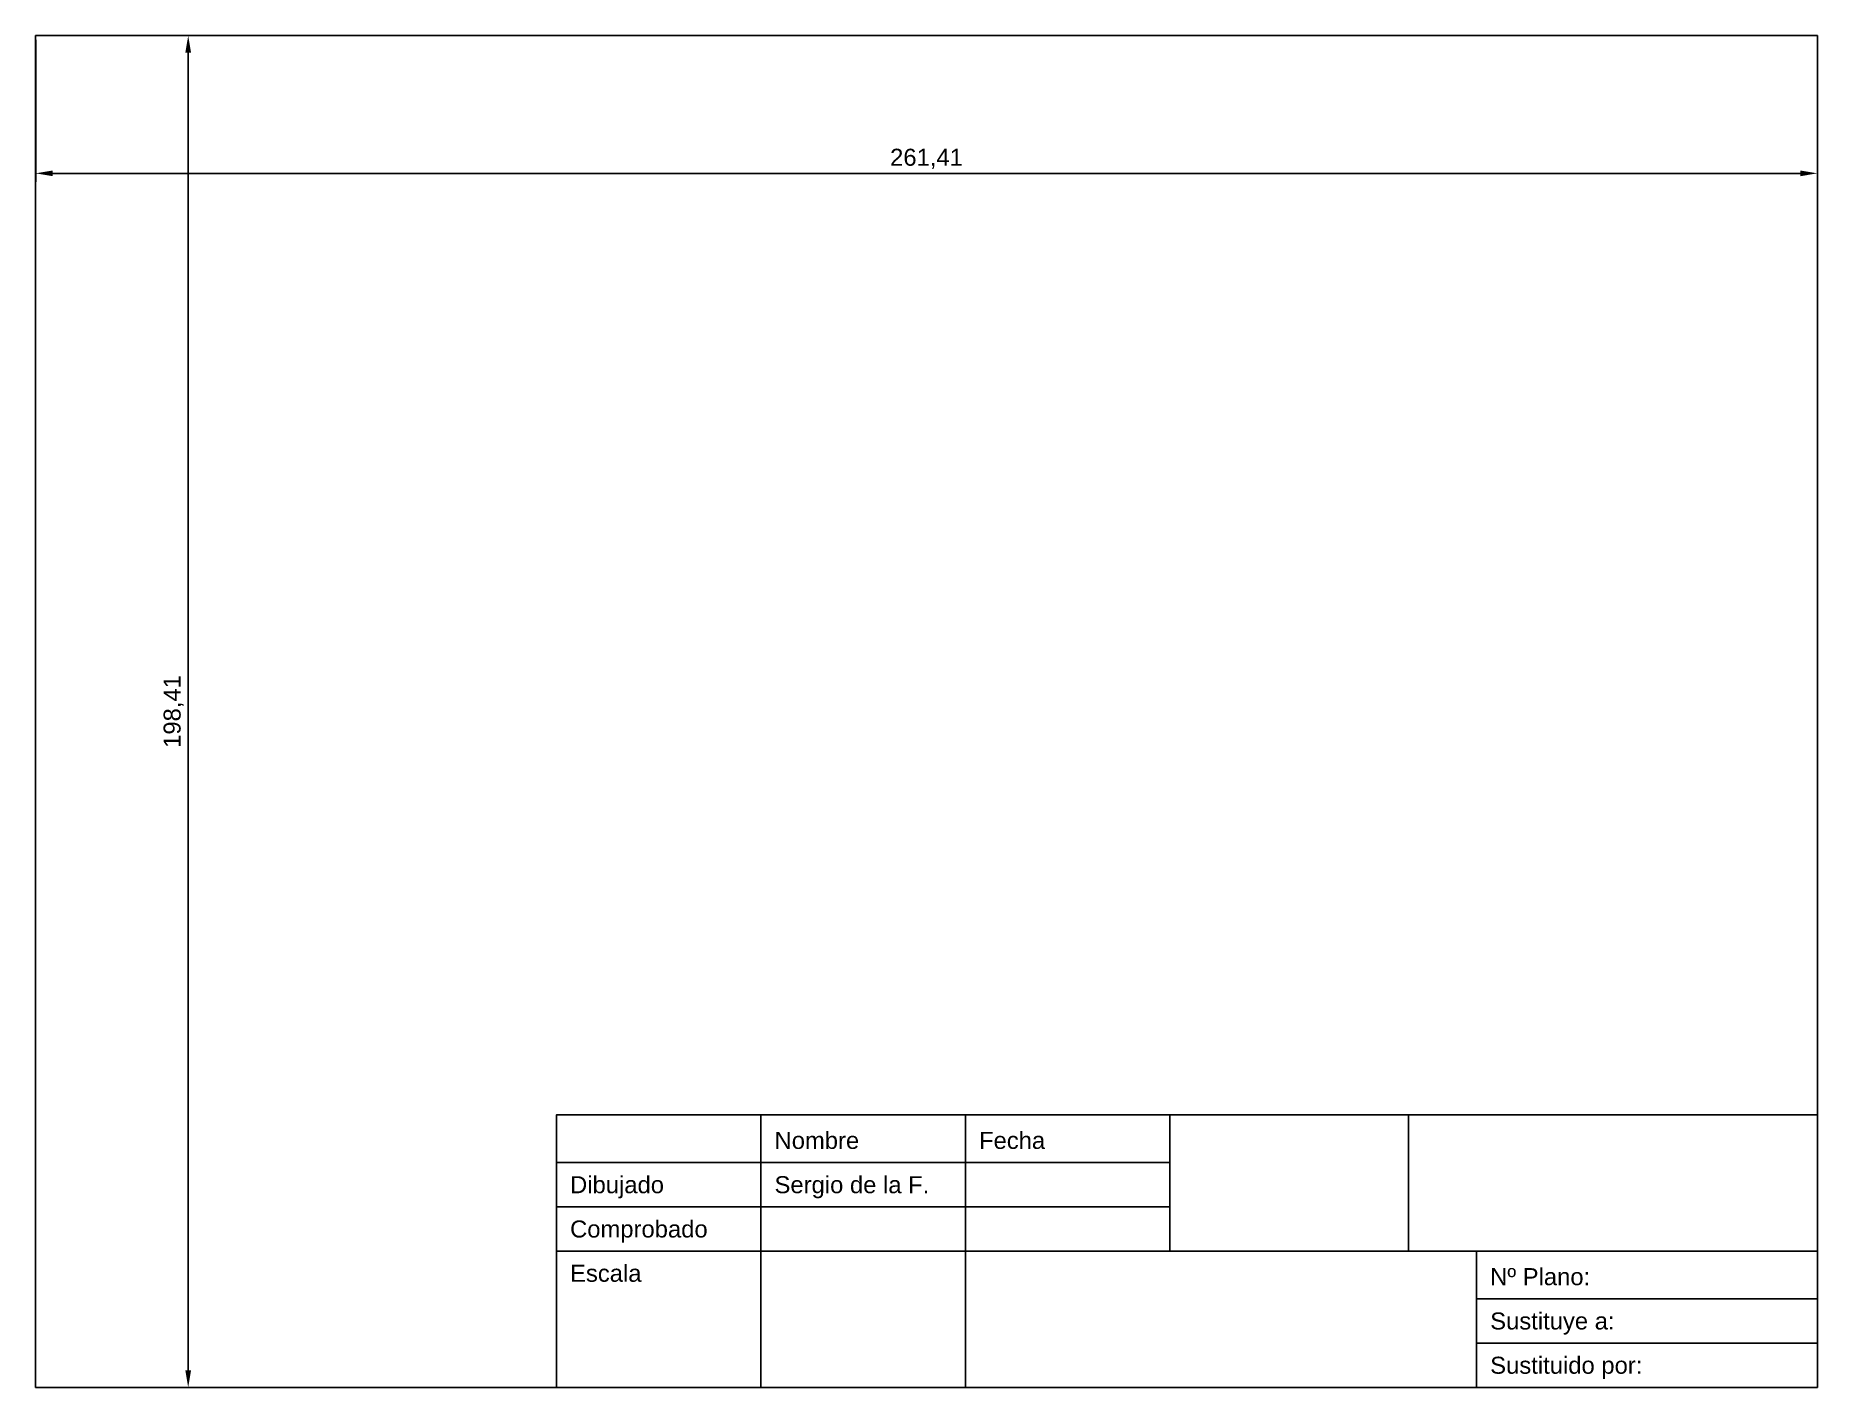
# Model space of a CAD drawing. Header units: millimetres. Extents: x 3196 to 3457, y 806 to 1004.
import ezdxf

# ---------------------------------------------------------------- set-up
doc = ezdxf.new("R2010")
doc.units = ezdxf.units.MM
doc.styles.get("Standard").update_dxf_attribs({"font": 'arial.ttf'})
doc.dimstyles.new('ISO-25', dxfattribs={"dimtxt": 2.5, "dimasz": 2.5, "dimexe": 1.25, "dimexo": 0.625, "dimtad": 1, "dimtxsty": 'Standard', "dimcen": 2.5, "dimadec": 0, "dimazin": 0, "dimtfac": 1, "dimtmove": 0, "dimatfit": 3, "dimfxl": 1, "dimarcsym": 0})

# ---------------------------------------------------------------- blocks, each defined once
blk = doc.blocks.new('2-CAJETIN_SERGIO_DE_LA_FUENTE')
for p, q in [((-155, 20), (-155, 0)), ((-125, 20), (-125, 0)), ((-50, 20), (0, 20)), ((0, 20), (0, 13)), ((0, 13), (0, 6.5)), ((0, 6.5), (0, 0)), ((0, 0), (-30, 0))]:
    blk.add_line(p, q)
for points in [[(-185, 0), (0, 0), (0, 40), (-185, 40)], [(-185, 40), (-155, 40), (-155, 33), (-185, 33)], [(-155, 40), (-125, 40), (-125, 33), (-155, 33)], [(-125, 40), (-95, 40), (-95, 33), (-125, 33)], [(-95, 40), (-60, 40), (-60, 20), (-95, 20)], [(-185, 33), (-155, 33), (-155, 26.5), (-185, 26.5)], [(-155, 33), (-125, 33), (-125, 26.5), (-155, 26.5)], [(-125, 33), (-95, 33), (-95, 26.5), (-125, 26.5)], [(-185, 26.5), (-155, 26.5), (-155, 20), (-185, 20)], [(-155, 26.5), (-125, 26.5), (-125, 20), (-155, 20)], [(-125, 26.5), (-95, 26.5), (-95, 20), (-125, 20)], [(-50, 20), (-125, 20), (-125, 0), (-50, 0)], [(-50, 13), (0, 13)], [(-50, 6.5), (0, 6.5)]]:
    blk.add_lwpolyline(points, close=True)
for s, p in [('Nombre', (-153, 35)), ('Fecha', (-123, 35)), ('Dibujado', (-183, 28.5)), ('Sergio de la F.', (-153, 28.5)), ('Comprobado', (-183, 22)), ('Escala', (-183, 15.5)), ('Nº Plano:', (-48, 15)), ('Sustituye a:', (-48, 8.5)), ('Sustituido por:', (-48, 2))]:
    blk.add_text(s, height=2.5).set_placement(p)
blk = doc.blocks.new('*D5')
at = {"color": 0, "lineweight": -2, "transparency": 16777216}
for p, q in [((3195.83, 1003.47), (3195.83, 982.63)), ((3457.24, 1003.47), (3457.24, 982.63)), ((3198.33, 983.88), (3454.74, 983.88))]:
    blk.add_line(p, q, dxfattribs=at)
at = {"color": 0, "transparency": 16777216}
for points in [[(3198.33, 984.3), (3198.33, 983.46), (3195.83, 983.88)], [(3454.74, 984.3), (3454.74, 983.46), (3457.24, 983.88)]]:
    blk.add_solid(points, dxfattribs=at)
at = {"layer": 'Defpoints', "color": 0, "transparency": 16777216}
for p in [(3195.83, 1004.09), (3457.24, 1004.09), (3457.24, 983.88)]:
    blk.add_point(p, dxfattribs=at)
at = {"color": 0, "transparency": 16777216, "insert": (3326.53, 986.01), "char_height": 2.5, "attachment_point": 5}
blk.add_mtext('261,41', dxfattribs=at)
blk = doc.blocks.new('*D6')
at = {"color": 0, "lineweight": -2, "transparency": 16777216}
for p, q in [((3196.45, 1004.09), (3219.46, 1004.09)), ((3218.21, 1001.59), (3218.21, 808.18)), ((3196.45, 805.68), (3219.46, 805.68))]:
    blk.add_line(p, q, dxfattribs=at)
at = {"color": 0, "transparency": 16777216}
for points in [[(3217.79, 1001.59), (3218.63, 1001.59), (3218.21, 1004.09)], [(3217.79, 808.18), (3218.63, 808.18), (3218.21, 805.68)]]:
    blk.add_solid(points, dxfattribs=at)
at = {"layer": 'Defpoints', "color": 0, "transparency": 16777216}
for p in [(3195.83, 1004.09), (3195.83, 805.68), (3218.21, 805.68)]:
    blk.add_point(p, dxfattribs=at)
at = {"color": 0, "transparency": 16777216, "insert": (3216.08, 904.89), "char_height": 2.5, "attachment_point": 5, "rotation": 90}
blk.add_mtext('198,41', dxfattribs=at)

msp = doc.modelspace()

# ---------------------------------------------------------------- linework, layer by layer
msp.add_lwpolyline([(3195.825, 805.684), (3457.235, 805.684), (3457.235, 1004.094), (3195.825, 1004.094)], close=True)

# ---------------------------------------------------------------- block references
msp.add_blockref('2-CAJETIN_SERGIO_DE_LA_FUENTE', (3457.235, 805.684))

# ---------------------------------------------------------------- dimensions: what is measured, and where the dimension line sits
dim = msp.add_linear_dim(base=(3457.235, 983.879), p1=(3195.825, 1004.094), p2=(3457.235, 1004.094), dimstyle='ISO-25')
dim.commit()
dim.dimension.update_dxf_attribs({"geometry": '*D5', "text_midpoint": (3326.53, 986.006)})
dim = msp.add_linear_dim(base=(3218.209, 805.684), p1=(3195.825, 1004.094), p2=(3195.825, 805.684), angle=90, dimstyle='ISO-25')
dim.commit()
dim.dimension.update_dxf_attribs({"geometry": '*D6', "text_midpoint": (3216.082, 904.889)})

doc.saveas('drawing.dxf')
